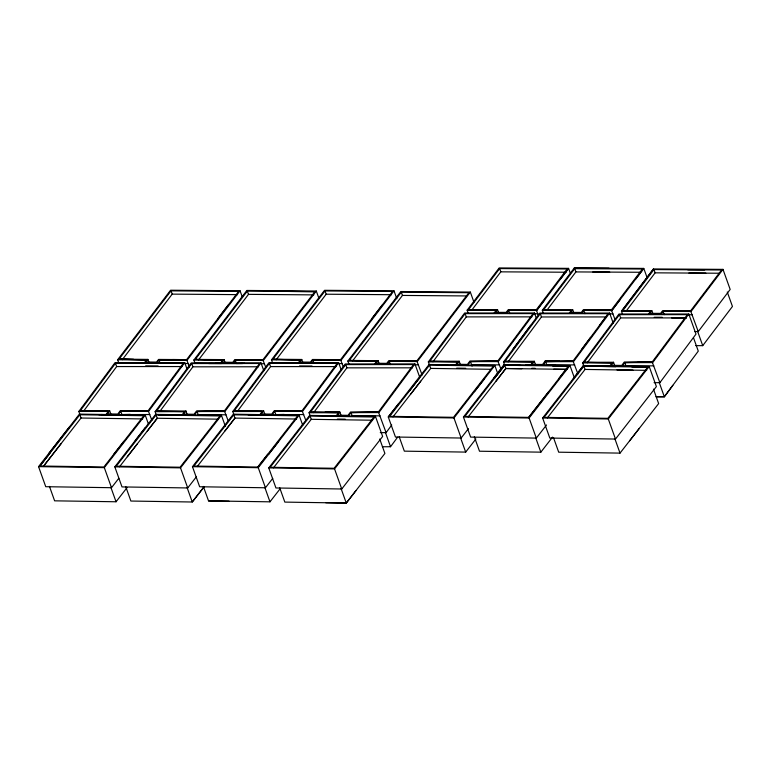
<?xml version="1.0" encoding="UTF-8"?>
<svg xmlns="http://www.w3.org/2000/svg" width="771" height="771" viewBox="0 0 771 771"><rect width="100%" height="100%" fill="white"/><g stroke="black" fill="none" stroke-linecap="round" stroke-linejoin="round"><path stroke-width="1.16" d="M110.831 414.056L109.665 410.798L80.232 410.827L108.268 411.425L106.013 414.519L118.262 414.682L120.768 411.309L148.186 410.644L183.325 363.286L115.496 363.295L80.232 410.827L78.825 411.454L79.991 414.721M109.665 410.798L107.4 413.911L117.79 414.046L120.286 410.683L148.186 410.644L151.877 420.234M341.071 415.347L339.895 412.09L310.462 412.119L338.498 412.716L336.243 415.81L348.492 415.974L351.027 412.61L378.416 411.936L413.535 364.558L345.726 364.587L310.462 412.119L309.055 412.745L310.221 416.012M535.488 364.538L534.313 361.281L504.909 361.329L532.915 361.907L530.65 365.011L543.035 365.136L545.617 361.676L573.036 361.011L608.203 313.681L540.288 313.701L504.909 361.329L503.502 361.965L505.853 368.509L495.898 381.298M534.313 361.281L532.048 364.394L542.562 364.49L545.145 361.05L573.036 361.011L577.922 373.935M264.781 414.123L263.615 410.856L261.292 413.998L271.729 414.114L274.225 410.741L302.097 410.692L305.788 420.282M187.102 414.268L185.936 411.001L156.523 411.059L184.529 411.637L182.216 414.759L194.465 414.923L197.058 411.531L224.4 410.885L259.586 363.498L191.738 363.555L156.523 411.059L155.116 411.685L156.282 414.952M159.722 411.579L192.904 366.823L258.372 366.765M185.936 411.001L183.614 414.143L194.013 414.278L196.595 410.904L224.4 410.885L228.486 421.583M255.201 414.576L272.192 414.75L274.707 411.367L302.097 410.692L337.235 363.334L269.407 363.343L234.172 410.895L232.765 411.521L233.931 414.788M237.372 411.415L270.573 366.611L336.146 366.591M259.894 414.615L262.207 411.492L234.172 410.895L263.615 410.856M419.742 377.337L414.943 363.931L378.898 412.562L351.027 412.61L352.193 415.877L380.064 415.82M380.276 432.647L386.088 432.637L391.745 425.014M382.416 446.756L390.54 446.737L397.595 437.215M83.441 411.348L116.662 366.562L182.11 366.553M187.151 369.396L184.732 362.659L148.668 411.271L120.768 411.309L121.934 414.567L149.834 414.538M263.807 370.726L260.993 362.871L224.881 411.512L197.058 411.531L198.224 414.798L226.048 414.769M341.061 369.444L338.642 362.707L302.579 411.319L274.707 411.367L275.873 414.634L303.745 414.576M313.672 412.639L346.892 367.854L412.437 367.825M460.354 364.49L459.188 361.233L429.746 361.262L457.772 361.859L455.507 364.885L467.862 365.059L470.455 361.609L497.825 360.973L533.04 313.604L465.125 313.633L429.746 361.262L428.329 361.888L429.505 365.155M432.955 361.772L466.291 316.891L531.942 316.871M536.067 317.498L534.448 312.978L498.297 361.599L470.455 361.609L472.064 366.119M512.58 349.735L530.737 325.295M508.118 361.84L541.454 316.958L605.977 316.939M581.835 349.176L590.625 337.341M599.414 325.516L608.203 313.681M613.215 323.126L609.61 313.055L573.518 361.638L545.617 361.676L546.784 364.943L574.684 364.905M614.728 365.531L613.552 362.264L584.081 362.283L612.145 362.9L609.88 365.926L622.207 366.08L624.789 362.621L652.208 361.965L687.404 314.645L619.46 314.645L584.081 362.283L582.674 362.91L585.073 369.434L547.352 417.892M587.29 362.794L620.636 317.912L686.19 317.912M654.068 382.676L659.88 382.667L696.001 334.094L688.811 314.019L652.69 362.592L624.789 362.621L625.956 365.888L653.856 365.849M672.823 385.355L664.332 396.757L656.198 396.766L664.332 396.757L698.285 351.123L693.505 337.785M573.884 313.084L572.718 309.826L543.719 309.643L571.311 310.443L569.364 313.055L581.787 313.074L583.811 310.395L611.364 309.942L642.368 269.021L574.723 268.655L543.719 309.643L542.302 310.27L543.478 313.537M572.718 309.826L570.771 312.419L581.324 312.448L583.348 309.759L611.364 309.942L615.036 319.541M652.671 312.949L651.89 310.771L649.943 313.373L660.574 313.383L662.578 310.752L690.594 310.867L721.579 269.995L653.943 269.571L622.891 310.597L621.474 311.214L622.65 314.481M459.188 361.233L456.914 364.278L467.399 364.423L469.982 360.982L497.825 360.973L501.111 369.454M651.89 310.771L622.891 310.597L650.483 311.397L648.536 313.999L661.046 314.019L663.041 311.378L690.594 310.867L698.247 331.578L694.738 331.559M613.552 362.264L611.287 365.309L621.744 365.444L624.317 361.994L652.208 361.965L659.88 382.667M506.624 313.007L508.667 310.347L536.664 310.511L568.574 268.356L570.193 272.876M609.023 268.212L574.26 268.019L542.302 310.27L571.311 310.443M546.957 310.173L575.889 271.922L640.161 272.269M650.483 311.397L621.474 311.214L653.48 268.944L722.986 269.368L730.176 289.443L698.247 331.578M626.129 311.127L655.119 272.838L719.362 273.233M509.843 313.604L508.667 310.347L536.202 309.875L567.157 268.983L499.637 268.578L468.556 309.576L467.139 310.202L468.305 313.46M471.794 310.106L500.803 271.845L566.078 272.23M494.153 313.007L496.138 310.376L468.556 309.576L497.555 309.749L498.721 313.016M497.555 309.749L495.57 312.38L506.162 312.38L508.214 309.711L536.202 309.875L538.283 315.031M560.594 278.9L568.574 268.356L499.174 267.942L467.139 310.202L496.138 310.376M536.664 310.511L544.644 299.977M584.977 313.662L583.811 310.395L611.827 310.578L619.817 300.035M635.796 278.948L643.785 268.404L647.399 278.476M611.827 310.578L643.785 268.404L574.26 268.019M621.474 311.214L653.48 268.944M722.986 269.368L691.057 311.494L663.041 311.378L664.207 314.645M695.731 345.63L702.728 345.659L732.45 306.453L727.275 292.007M149.063 362.669L147.897 359.402L119.042 359.141L171.037 290.86L238.644 291.39L186.611 359.633L159.019 360.067L156.966 362.727L144.514 362.611L146.48 360.028L119.042 359.141L117.635 359.768L118.801 363.025M122.3 359.681L172.203 294.127L237.564 294.638M217.836 318.683L228.235 305.037M225.248 362.89L224.082 359.623L195.294 359.402L222.665 360.24L220.689 362.833L233.208 362.987L235.251 360.25L262.872 359.845L314.886 291.65L247.327 291.091L195.294 359.402L193.878 360.028L195.044 363.286L221.431 363.488L215.504 363.247M198.542 359.932L248.493 294.358L313.797 294.888M302.926 362.746L301.76 359.479L272.915 359.219L300.343 360.096L298.367 362.688L310.877 362.775L312.92 360.105L340.541 359.7L392.584 291.457L325.005 290.946L272.915 359.219L271.488 359.835L272.655 363.102M371.767 318.751L382.175 305.104M379.274 363.941L378.108 360.674L349.282 360.433L376.682 361.291L374.716 363.883L387.177 363.999L389.22 361.329L416.841 360.924L468.903 292.701L401.296 292.17L349.282 360.433L347.866 361.05L349.032 364.317M352.53 360.963L402.462 295.428L466.696 295.939M147.897 359.402L145.931 361.985L156.513 362.091L158.566 359.431L186.611 359.633L189.473 367.006M224.082 359.623L222.106 362.216L232.746 362.341L234.789 359.614L262.872 359.845L265.735 367.218M318.712 297.77L316.303 291.024L263.325 360.481L235.251 360.25L236.418 363.517L244.821 363.392M276.163 359.749L326.172 294.214L391.495 294.705M301.76 359.479L299.784 362.062L310.424 362.139L312.467 359.479L340.541 359.7L343.413 367.073M396.814 298.685L394 290.831L341.004 360.336L312.92 360.105L313.701 362.283M378.108 360.674L376.132 363.257L386.714 363.363L388.767 360.703L416.841 360.924L422.094 374.966M473.934 302.155L470.329 292.074L417.294 361.56L389.22 361.329L390.386 364.596M48.766 453.502L69.197 427.25M118.811 478.319L111.506 487.706L45.74 486.703L38.55 466.628L79.403 414.123L145.227 415.097L148.437 424.06M39.967 466.012L79.856 414.759L143.811 415.704L103.873 466.985L39.967 466.012L49.942 453.203M61.082 443.653L43.272 466.532M43.349 466.426L81.022 418.027L142.693 418.932M135.214 440.598L145.411 427.481M196.489 476.69L187.719 487.947L122.001 486.915L114.812 466.84L155.617 414.364L221.441 415.338L225.44 426.517M156.07 415L116.228 466.224L180.086 467.226L220.014 415.945L156.07 415L157.236 418.267L147.28 431.066M127.36 456.683L137.315 443.874M119.534 466.744L157.236 418.267L217.759 419.164M257.813 467.053L297.693 415.8L233.796 414.827L193.878 466.06L257.813 467.053L267.788 454.235M272.741 478.396L265.446 487.773L199.65 486.752L192.461 466.677L258.256 467.689L299.119 415.183L302.724 425.264M203.361 486.424L208.536 500.88L269.975 501.825L280.172 488.737M398.472 403.831L388.266 416.947L395.456 437.022L461.145 438.034L468.44 428.657M409.613 390.733L419.578 377.935M410.779 394L420.744 381.192M279.661 487.648L284.836 502.104L346.275 503.058L355.932 490.655M494.731 378.041L504.677 365.252L568.555 366.138L558.58 378.947M520.647 365.473L504.677 365.252L464.846 416.407L528.675 417.381L568.555 366.138L552.585 365.917M548.615 391.764L528.675 417.381M546.523 424.975L536.308 438.101L470.618 437.099L463.429 417.015L529.118 418.027L569.971 365.521L574.376 377.819M573.258 378.638L583.464 365.531L599.896 365.772M474.329 436.772L479.504 451.218L540.847 452.163L552.556 437.118M113.857 454.167L123.842 441.349M38.55 466.628L104.316 467.631L145.227 415.097L128.776 414.846M49.45 486.385L54.625 500.832L116.045 501.767L127.08 487.59M114.812 466.84L180.53 467.862L221.441 415.338M192.461 466.677L233.343 414.191L299.119 415.183M197.193 466.58L234.962 418.094L296.584 419.029M224.978 430.902L234.962 418.094L233.796 414.827M203.92 487.031L192.258 502.008L130.887 501.044L125.721 486.588M203.978 486.944L192.258 502.008L187.083 487.561M268.472 454.562L278.688 441.446M268.761 467.901L309.643 415.415L375.458 416.388L382.647 436.463L341.746 488.997L275.941 487.976L268.761 467.901L334.556 468.913L375.458 416.388M310.087 416.051L270.178 467.284L334.103 468.276L374.041 416.995L310.087 416.051L311.253 419.318L273.483 467.804M429.543 365.136L389.683 416.33L453.502 417.313L493.421 366.09L429.543 365.136L430.71 368.393L392.988 416.851M325.796 502.731L346.275 503.058L384.902 453.454L379.727 439.007M474.396 391.716L484.622 378.59M494.837 365.473L429.1 364.49L388.266 416.947L453.955 417.959L494.837 365.473L497.652 373.328M463.429 417.015L504.244 364.606L569.971 365.521M494.038 377.713L504.244 364.606M468.151 416.928L505.853 368.509L567.35 369.367L553.751 369.174M399.166 436.704L404.341 451.151L465.684 452.095L475.871 439.007M542.63 417.988L583.464 365.531L649.201 366.514L656.391 386.589L615.48 439.056L549.819 438.063L542.63 417.988L608.29 418.971L649.201 366.514M647.785 367.121L607.847 418.335L544.047 417.371L583.907 366.167L647.785 367.121L631.815 366.89M553.53 437.745L558.705 452.191L620.019 453.117L658.646 403.58L653.471 389.133M629.676 440.733L639.323 428.348M275.873 414.634L284.21 414.422M352.193 415.877L360.529 415.675M479.947 364.673L471.621 364.866L499.463 364.866M546.784 364.943L555.13 364.741M625.956 365.888L634.302 365.685M121.934 414.567L130.28 414.364M198.224 414.798L206.551 414.596M457.772 361.859L428.329 361.888L464.653 312.997L534.448 312.978M532.915 361.907L503.502 361.965L539.816 313.065L609.61 313.055M638.263 361.975L652.208 361.965M108.268 411.425L78.825 411.454L115.014 362.669L184.732 362.659M184.529 411.637L155.116 411.685L191.256 362.929L260.993 362.871M262.207 411.492L232.765 411.521L268.925 362.717L338.642 362.707M338.498 412.716L309.055 412.745L345.244 363.96L414.943 363.931M98.833 414.702L107.082 414.692L101.261 414.509M158.643 414.943L183.344 414.904L177.532 414.731M248.06 414.769L259.837 414.759M688.811 314.019L618.988 314.019L582.674 362.91L612.145 362.9M671.589 317.912L686.306 317.912M545.145 361.05L559.091 361.03M208.7 363.546L242.624 363.517M603.876 366.167L609.774 366.158L605.129 365.984M325.189 412.1L339.895 412.09L337.631 415.193L348.029 415.338L350.554 411.993L378.416 411.936L386.088 432.637M654.251 317.267L662.212 317.276M592.803 272.009L609.716 272.105M687.559 314.741L692.223 314.761M687.761 269.783L704.665 269.889M688.927 273.05L705.841 273.146M609.495 313.816L613.003 313.845M534.332 313.749L537.83 313.768M299.534 365.946L312.043 366.032M394 290.831L324.543 290.31L271.488 359.835L300.343 360.096M470.329 292.074L400.843 291.534L347.866 361.05L376.682 361.291M264.222 290.6L281.588 290.744M316.303 291.024L246.865 290.455L193.878 360.028L222.665 360.24M222.694 290.628L240.06 290.773L242.48 297.51M264.222 291.226L314.886 291.65M221.749 291.255L238.644 291.39M172.579 359.527L186.611 359.633M119.042 359.141L133.479 359.276M338.662 363.565L342.17 363.594M414.952 364.789L418.46 364.818M260.983 363.71L264.492 363.739M184.722 363.507L188.23 363.526M146.48 360.028L117.635 359.768L170.584 290.224L240.06 290.773L187.064 360.269L159.019 360.067L159.79 362.235M531.817 368.268L535.199 368.307M145.68 365.868L158.132 365.984M337.409 419.077L345.206 419.173M616.328 366.023L632.769 366.264M537.108 365.069L553.539 365.3M599.877 366.408L615.846 366.649M617.012 369.907L632.981 370.147M585.073 369.434L646.667 370.35M505.853 368.509L521.822 368.74M456.683 368.152L465.665 368.278M430.71 368.393L491.166 369.299M311.253 419.318L371.786 420.214M208.536 500.88L229.016 501.198M525.909 365.001L529.417 365.078M450.765 364.943L456.605 365.069M331.491 415.8L337.332 415.926M697.562 331.212L702.728 345.659M653.943 269.571L655.119 272.838M659.166 382.31L664.332 396.757M619.46 314.645L620.636 317.912M574.723 268.655L575.889 271.922M608.29 418.971L615.48 439.056M614.844 438.66L620.019 453.117M540.288 313.701L541.454 316.958M499.637 268.578L500.803 271.845M529.118 418.027L536.308 438.101M535.672 437.716L540.847 452.163M465.125 313.633L466.291 316.891M453.955 417.959L461.145 438.034M460.509 437.649L465.684 452.095M401.296 292.17L402.462 295.428M385.365 432.29L390.54 446.737M325.005 290.946L326.172 294.214M345.726 364.587L346.892 367.854M334.556 468.913L341.746 488.997M341.11 488.612L346.275 503.058M247.327 291.091L248.493 294.358M269.407 363.343L270.573 366.611M258.256 467.689L265.446 487.773M264.81 487.378L269.975 501.825M171.037 290.86L172.203 294.127M191.738 363.555L192.904 366.823M180.53 467.862L187.719 487.947M115.496 363.295L116.662 366.562M104.316 467.631L111.506 487.706M110.87 487.32L116.045 501.767M79.856 414.759L81.022 418.027"/></g></svg>
